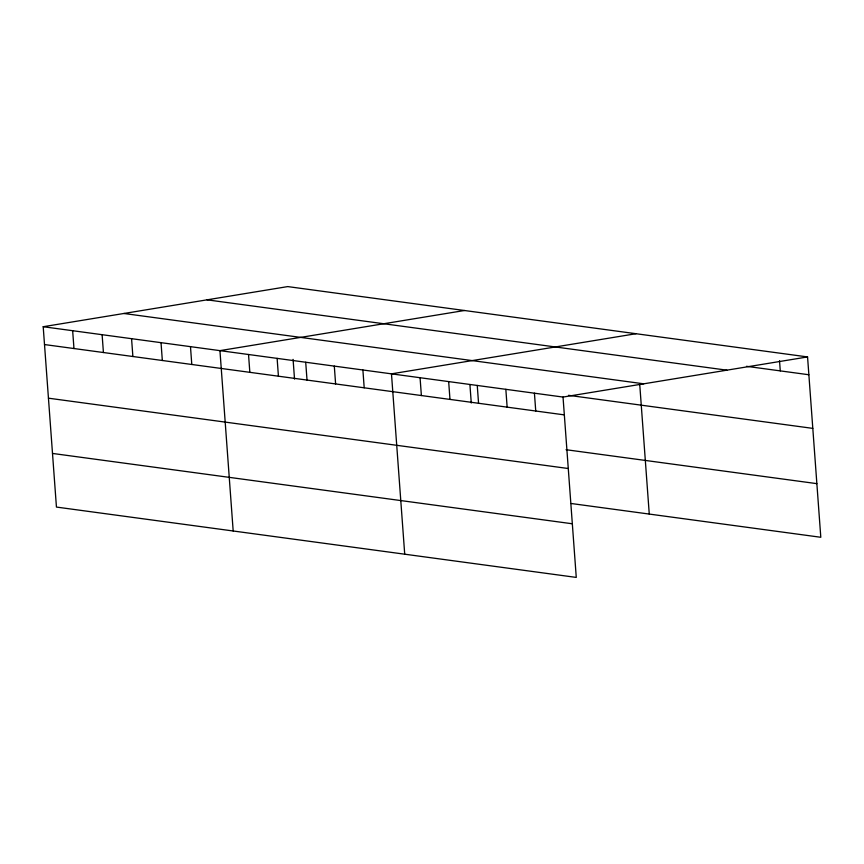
<?xml version="1.0" encoding="UTF-8"?>
<svg xmlns="http://www.w3.org/2000/svg" width="864" height="864" viewBox="0 0 864 864"><rect width="100%" height="100%" fill="white"/><g stroke="black" fill="none" stroke-linecap="round" stroke-linejoin="round"><path stroke-width="1.3" d="M43.2 326.722L563.026 397.062L576.266 577.411L56.441 507.071L43.2 326.722L287.734 286.589L807.559 356.929L820.8 537.278L571.288 503.518M464.476 310.5L219.942 350.633L233.183 530.993M636.012 333.72L391.478 373.842L404.719 554.202M563.026 397.062L807.559 356.929M746.485 366.314L808.866 374.749M207.036 299.83L726.862 370.17M123.898 313.481L643.712 383.81M568.49 395.323L812.808 428.382M44.507 344.552L564.332 414.882M566.05 449.712L816.858 483.646M48.449 398.185L568.264 468.515M52.51 453.438L572.324 523.778M779.522 360.698L780.278 370.883M639.684 383.724L649.264 514.069M534.427 393.185L535.745 411.016M505.84 389.318L507.146 407.149M477.252 385.452L478.559 403.283M469.919 384.599L471.269 403.013M448.664 381.586L449.971 399.406M420.066 377.719L421.384 395.539M362.891 369.976L364.198 387.806M334.303 366.109L335.61 383.94M305.705 362.243L307.022 380.063M293.08 359.37L294.527 379.102M277.117 358.376L278.424 376.196M248.53 354.499L249.836 372.33M190.48 346.648L191.786 364.478M161.028 342.662L162.335 360.493M131.566 338.677L132.883 356.508M102.114 334.692L103.421 352.523M72.652 330.707L73.969 348.538"/></g></svg>
